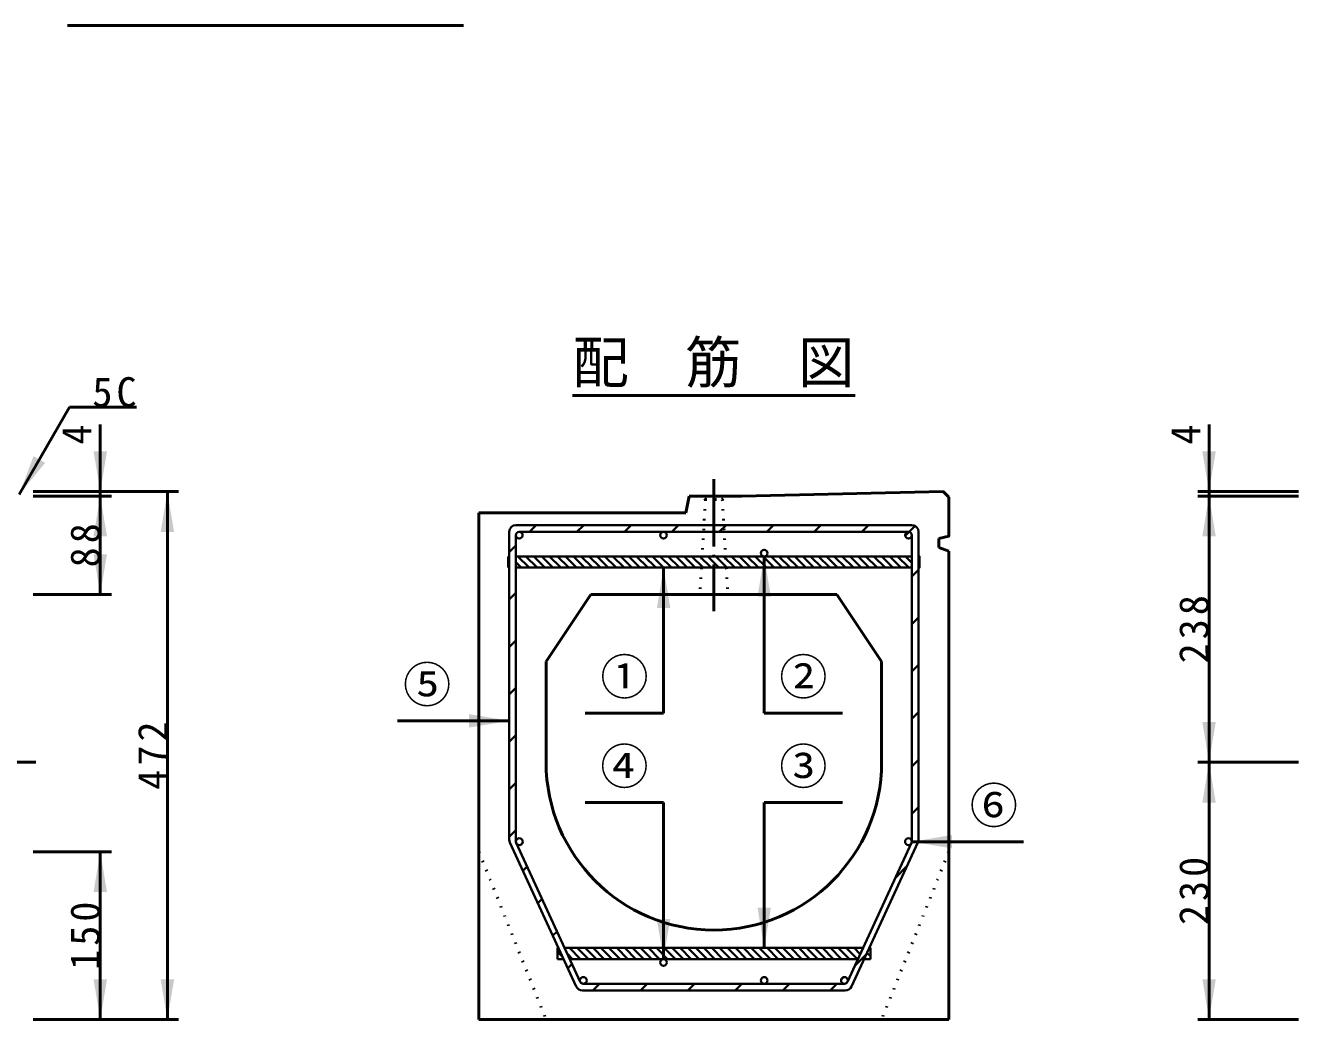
# Model space of a CAD drawing. Units: millimetres, scale not verified. Extents: x -2102 to 2102, y -1485 to 1485.
# Drawn here: x -1336 to -198, y -354 to 535 of the extents above; entities that cross this region are included whole.
import ezdxf
from ezdxf.enums import TextEntityAlignment as Align

# ---------------------------------------------------------------- set-up
doc = ezdxf.new("R2010")
doc.units = ezdxf.units.MM
doc.header["$LTSCALE"] = 5
doc.linetypes.add('DOTTED', pattern=[1.75, 0.25, -1.5])
doc.linetypes.add('LONG_DASHED_DOTTED', pattern=[15.25, 12, -1.5, 0.25, -1.5])
doc.layers.add('0-0_V-nasSTD', color=7, linetype='Continuous', lineweight=35)
doc.layers.add('0-1_0', color=7, linetype='Continuous', lineweight=50)
doc.styles.add('ＭＳ ゴシック', font='')
doc.styles.get('ＭＳ ゴシック').set_extended_font_data('MS Gothic')

msp = doc.modelspace()

# ---------------------------------------------------------------- linework, layer by layer
at = {"layer": '0-0_V-nasSTD'}
for p, q in [((-903.495, 82.154), (-903.495, -192.994)), ((-543.495, 88.154), (-897.495, 88.154)), ((-546.495, 82.154), (-894.495, 82.154)), ((-879.324, 88.154), (-885.324, 82.154)), ((-879.324, 88.154), (-885.324, 82.154)), ((-879.324, 88.154), (-885.324, 82.154)), ((-836.897, 88.154), (-842.897, 82.154)), ((-836.897, 88.154), (-842.897, 82.154)), ((-836.897, 88.154), (-842.897, 82.154)), ((-794.471, 88.154), (-800.471, 82.154)), ((-794.471, 88.154), (-800.471, 82.154)), ((-794.471, 88.154), (-800.471, 82.154)), ((-752.045, 88.154), (-758.045, 82.154)), ((-752.045, 88.154), (-758.045, 82.154)), ((-752.045, 88.154), (-758.045, 82.154)), ((-709.618, 88.154), (-715.618, 82.154)), ((-667.192, 88.154), (-673.192, 82.154)), ((-624.765, 88.154), (-630.765, 82.154)), ((-624.765, 88.154), (-630.765, 82.154)), ((-624.765, 88.154), (-630.765, 82.154)), ((-582.339, 88.154), (-588.339, 82.154)), ((-582.339, 88.154), (-588.339, 82.154)), ((-582.339, 88.154), (-588.339, 82.154)), ((-540.637, 87.429), (-545.961, 82.106)), ((-540.637, 87.429), (-545.961, 82.106)), ((-537.495, -192.994), (-537.495, 82.154)), ((-897.495, 69.982), (-903.495, 63.982)), ((-897.495, 69.982), (-903.495, 63.982)), ((-897.495, 69.982), (-903.495, 63.982)), ((-897.495, 79.154), (-897.495, -194.722)), ((-543.495, -194.722), (-543.495, 79.154)), ((-904.495, 60.154), (-903.495, 60.154)), ((-904.495, 60.154), (-904.495, 50.154)), ((-543.495, 60.154), (-897.495, 60.154)), ((-895.638, 60.154), (-885.638, 50.154)), ((-888.567, 60.154), (-878.567, 50.154)), ((-881.496, 60.154), (-871.496, 50.154)), ((-874.425, 60.154), (-864.425, 50.154)), ((-867.354, 60.154), (-857.354, 50.154)), ((-860.283, 60.154), (-850.283, 50.154)), ((-853.212, 60.154), (-843.212, 50.154)), ((-846.14, 60.154), (-836.14, 50.154)), ((-839.069, 60.154), (-829.069, 50.154)), ((-831.998, 60.154), (-821.998, 50.154)), ((-824.927, 60.154), (-814.927, 50.154)), ((-817.856, 60.154), (-807.856, 50.154)), ((-810.785, 60.154), (-800.785, 50.154)), ((-803.714, 60.154), (-793.714, 50.154)), ((-796.643, 60.154), (-786.643, 50.154)), ((-789.572, 60.154), (-779.572, 50.154)), ((-782.501, 60.154), (-772.501, 50.154)), ((-775.43, 60.154), (-765.43, 50.154)), ((-768.359, 60.154), (-758.359, 50.154)), ((-761.288, 60.154), (-751.288, 50.154)), ((-754.217, 60.154), (-744.217, 50.154)), ((-747.146, 60.154), (-737.146, 50.154)), ((-740.074, 60.154), (-730.074, 50.154)), ((-733.003, 60.154), (-723.003, 50.154)), ((-725.932, 60.154), (-715.932, 50.154)), ((-718.861, 60.154), (-708.861, 50.154)), ((-711.79, 60.154), (-701.79, 50.154)), ((-704.719, 60.154), (-694.719, 50.154)), ((-697.648, 60.154), (-687.648, 50.154)), ((-690.577, 60.154), (-680.577, 50.154)), ((-683.506, 60.154), (-673.506, 50.154)), ((-676.435, 60.154), (-666.435, 50.154)), ((-669.364, 60.154), (-659.364, 50.154)), ((-662.293, 60.154), (-652.293, 50.154)), ((-655.222, 60.154), (-645.222, 50.154)), ((-648.151, 60.154), (-638.151, 50.154)), ((-641.08, 60.154), (-631.08, 50.154)), ((-634.008, 60.154), (-624.008, 50.154)), ((-626.937, 60.154), (-616.937, 50.154)), ((-619.866, 60.154), (-609.866, 50.154)), ((-612.795, 60.154), (-602.795, 50.154)), ((-605.724, 60.154), (-595.724, 50.154)), ((-598.653, 60.154), (-588.653, 50.154)), ((-591.582, 60.154), (-581.582, 50.154)), ((-584.511, 60.154), (-574.511, 50.154)), ((-577.44, 60.154), (-567.44, 50.154)), ((-570.369, 60.154), (-560.369, 50.154)), ((-563.298, 60.154), (-553.298, 50.154)), ((-556.227, 60.154), (-546.227, 50.154)), ((-549.156, 60.154), (-543.495, 54.493)), ((-904.495, 54.868), (-903.495, 53.868)), ((-903.495, 50.154), (-904.495, 50.154)), ((-897.495, 54.94), (-892.709, 50.154)), ((-543.495, 50.154), (-897.495, 50.154)), ((-537.495, 48.145), (-543.495, 42.145)), ((-537.495, 48.145), (-543.495, 42.145)), ((-537.495, 48.145), (-543.495, 42.145)), ((-537.495, 55.564), (-536.495, 54.564)), ((-897.495, 27.556), (-903.495, 21.556)), ((-897.495, 27.556), (-903.495, 21.556)), ((-897.495, 27.556), (-903.495, 21.556)), ((-543.495, -0.282), (-537.495, 5.718)), ((-543.495, -0.282), (-537.495, 5.718)), ((-543.495, -0.282), (-537.495, 5.718)), ((-897.495, -14.87), (-903.495, -20.87)), ((-897.495, -14.87), (-903.495, -20.87)), ((-897.495, -14.87), (-903.495, -20.87)), ((-543.495, -42.708), (-537.495, -36.708)), ((-543.495, -42.708), (-537.495, -36.708)), ((-543.495, -42.708), (-537.495, -36.708)), ((-897.495, -57.297), (-903.495, -63.297)), ((-897.495, -57.297), (-903.495, -63.297)), ((-897.495, -57.297), (-903.495, -63.297)), ((-543.495, -85.134), (-537.495, -79.134)), ((-543.495, -85.134), (-537.495, -79.134)), ((-543.495, -85.134), (-537.495, -79.134)), ((-897.495, -99.723), (-903.495, -105.723)), ((-897.495, -99.723), (-903.495, -105.723)), ((-897.495, -99.723), (-903.495, -105.723)), ((-543.495, -127.561), (-537.495, -121.561)), ((-543.495, -127.561), (-537.495, -121.561)), ((-543.495, -127.561), (-537.495, -121.561)), ((-897.495, -142.15), (-903.495, -148.15)), ((-897.495, -142.15), (-903.495, -148.15)), ((-897.495, -142.15), (-903.495, -148.15)), ((-543.495, -169.987), (-537.495, -163.987)), ((-543.495, -169.987), (-537.495, -163.987)), ((-543.495, -169.987), (-537.495, -163.987)), ((-897.495, -184.576), (-903.495, -190.576)), ((-897.495, -184.576), (-903.495, -190.576)), ((-897.495, -184.576), (-903.495, -190.576)), ((-843.472, -324.361), (-902.943, -195.508)), ((-839.931, -320.103), (-897.219, -195.979)), ((-601.059, -320.103), (-543.771, -195.979)), ((-597.518, -324.361), (-538.047, -195.508)), ((-887.509, -217.017), (-891.277, -220.784)), ((-887.509, -217.017), (-891.277, -220.784)), ((-887.509, -217.017), (-891.277, -220.784)), ((-558.094, -227.013), (-547.868, -216.787)), ((-558.094, -227.013), (-547.868, -216.787)), ((-558.094, -227.013), (-547.868, -216.787)), ((-874.111, -246.045), (-877.879, -249.813)), ((-874.111, -246.045), (-877.879, -249.813)), ((-874.111, -246.045), (-877.879, -249.813)), ((-860.714, -275.074), (-864.481, -278.841)), ((-860.714, -275.074), (-864.481, -278.841)), ((-860.714, -275.074), (-864.481, -278.841)), ((-860.402, -289.846), (-860.402, -299.846)), ((-860.402, -289.846), (-859.402, -289.846)), ((-860.402, -293.28), (-855.601, -298.081)), ((-587.094, -289.846), (-853.896, -289.846)), ((-851.436, -295.175), (-846.765, -299.846)), ((-849.694, -289.846), (-839.694, -299.846)), ((-842.623, -289.846), (-832.623, -299.846)), ((-835.552, -289.846), (-825.552, -299.846)), ((-828.481, -289.846), (-818.481, -299.846)), ((-821.41, -289.846), (-811.41, -299.846)), ((-814.339, -289.846), (-804.339, -299.846)), ((-807.267, -289.846), (-797.267, -299.846)), ((-800.196, -289.846), (-790.196, -299.846)), ((-793.125, -289.846), (-783.125, -299.846)), ((-786.054, -289.846), (-776.054, -299.846)), ((-778.983, -289.846), (-768.983, -299.846)), ((-771.912, -289.846), (-761.912, -299.846)), ((-764.841, -289.846), (-754.841, -299.846)), ((-757.77, -289.846), (-747.77, -299.846)), ((-750.699, -289.846), (-740.699, -299.846)), ((-743.628, -289.846), (-733.628, -299.846)), ((-736.557, -289.846), (-726.557, -299.846)), ((-729.486, -289.846), (-719.486, -299.846)), ((-722.415, -289.846), (-712.415, -299.846)), ((-715.344, -289.846), (-705.344, -299.846)), ((-708.273, -289.846), (-698.273, -299.846)), ((-701.201, -289.846), (-691.201, -299.846)), ((-694.13, -289.846), (-684.13, -299.846)), ((-687.059, -289.846), (-677.059, -299.846)), ((-679.988, -289.846), (-669.988, -299.846)), ((-672.917, -289.846), (-662.917, -299.846)), ((-665.846, -289.846), (-655.846, -299.846)), ((-658.775, -289.846), (-648.775, -299.846)), ((-651.704, -289.846), (-641.704, -299.846)), ((-644.633, -289.846), (-634.633, -299.846)), ((-637.562, -289.846), (-627.562, -299.846)), ((-630.491, -289.846), (-620.491, -299.846)), ((-623.42, -289.846), (-613.42, -299.846)), ((-616.349, -289.846), (-606.349, -299.846)), ((-609.278, -289.846), (-599.278, -299.846)), ((-602.206, -289.846), (-592.206, -299.846)), ((-595.135, -289.846), (-589.634, -295.348)), ((-594.46, -305.805), (-584.234, -295.579)), ((-594.46, -305.805), (-584.234, -295.579)), ((-594.46, -305.805), (-584.234, -295.579)), ((-588.064, -289.846), (-587.401, -290.51)), ((-583.633, -294.278), (-580.588, -297.323)), ((-581.588, -289.846), (-580.588, -289.846)), ((-580.993, -289.846), (-580.588, -290.252)), ((-580.588, -289.846), (-580.588, -299.846)), ((-860.402, -299.846), (-854.787, -299.846)), ((-851.083, -307.87), (-847.316, -304.103)), ((-851.083, -307.87), (-847.316, -304.103)), ((-851.083, -307.87), (-847.316, -304.103)), ((-591.71, -299.846), (-849.28, -299.846)), ((-586.203, -299.846), (-580.588, -299.846)), ((-585.866, -299.116), (-585.135, -299.846)), ((-604.621, -315.966), (-606.664, -318.009)), ((-838.025, -327.846), (-602.965, -327.846)), ((-837.207, -321.846), (-603.783, -321.846)), ((-828.633, -327.846), (-822.633, -321.846)), ((-828.633, -327.846), (-822.633, -321.846)), ((-828.633, -327.846), (-822.633, -321.846)), ((-786.207, -327.846), (-780.207, -321.846)), ((-786.207, -327.846), (-780.207, -321.846)), ((-786.207, -327.846), (-780.207, -321.846)), ((-743.781, -327.846), (-737.78, -321.846)), ((-743.781, -327.846), (-737.78, -321.846)), ((-743.781, -327.846), (-737.78, -321.846)), ((-701.354, -327.846), (-695.354, -321.846)), ((-701.354, -327.846), (-695.354, -321.846)), ((-701.354, -327.846), (-695.354, -321.846)), ((-658.928, -327.846), (-652.928, -321.846)), ((-658.928, -327.846), (-652.928, -321.846)), ((-658.928, -327.846), (-652.928, -321.846)), ((-616.501, -327.846), (-610.501, -321.846)), ((-616.501, -327.846), (-610.501, -321.846)), ((-616.501, -327.846), (-610.501, -321.846))]:
    msp.add_line(p, q, dxfattribs=at)
for points in [[(-540.637, 87.429), (-545.961, 82.106), (-549.447, 78.619)], [(-537.495, 60.154), (-536.495, 60.154), (-536.495, 50.154), (-537.495, 50.154)]]:
    msp.add_lwpolyline(points, dxfattribs=at)
for centre in [(-894.495, 79.154), (-765.495, 79.154), (-546.495, 79.154), (-675.495, 63.154), (-894.441, -194.846), (-546.552, -194.846), (-765.495, -302.846), (-837.207, -318.846), (-675.495, -318.846), (-603.783, -318.846)]:
    msp.add_circle(centre, 3, dxfattribs=at)
for centre, radius, start, end in [((-897.495, 82.154), 6, 90, 180), ((-894.495, 79.154), 3, 90, 180), ((-894.495, 79.154), 3, 90, 180), ((-894.495, 79.154), 3, 90, 180), ((-546.495, 79.154), 3, 0, 90), ((-546.495, 79.154), 3, 0, 90), ((-546.495, 79.154), 3, 0, 90), ((-543.495, 82.154), 6, 0, 90), ((-897.495, -192.994), 6, 180, 204.77514), ((-543.495, -192.994), 6, 335.22486, 0), ((-894.495, -194.722), 3, 180, 204.77514), ((-546.495, -194.722), 3, 335.22486, 0), ((-838.025, -321.846), 6, 204.77514, 270), ((-837.207, -318.846), 3, 204.77514, 270), ((-603.783, -318.846), 3, 270, 335.22486), ((-602.965, -321.846), 6, 270, 335.22486)]:
    msp.add_arc(centre, radius, start, end, dxfattribs=at)
for points in [[(-1341.602, 115.654), (-1328.799, 149.83), (-1318.406, 143.83)], [(-1275.102, 154.154), (-1269.102, 118.154), (-1263.102, 154.154)], [(-283.739, 154.154), (-277.739, 118.154), (-271.739, 154.154)], [(-1275.102, 78.154), (-1269.102, 114.154), (-1263.102, 78.154)], [(-1215.102, 82.154), (-1209.102, 118.154), (-1203.102, 82.154)], [(-283.739, 78.154), (-277.739, 114.154), (-271.739, 78.154)], [(-1275.102, 62.154), (-1269.102, 26.154), (-1263.102, 62.154)], [(-681.495, 24.154), (-675.495, 60.154), (-669.495, 24.154)], [(-771.43, 14.154), (-765.43, 50.154), (-759.43, 14.154)], [(-939.495, -92.802), (-939.495, -80.802), (-903.495, -86.802)], [(-283.739, -87.846), (-277.739, -123.846), (-271.739, -87.846)], [(-283.739, -159.846), (-277.739, -123.846), (-271.739, -159.846)], [(-543.552, -194.846), (-507.552, -200.846), (-507.552, -188.846)], [(-1275.102, -239.846), (-1269.102, -203.846), (-1263.102, -239.846)], [(-681.495, -253.846), (-675.495, -289.846), (-669.495, -253.846)], [(-771.495, -263.846), (-765.495, -299.846), (-759.495, -263.846)], [(-1275.102, -317.846), (-1269.102, -353.846), (-1263.102, -317.846)], [(-1215.102, -317.846), (-1209.102, -353.846), (-1203.102, -317.846)], [(-283.739, -317.846), (-277.739, -353.846), (-271.739, -317.846)]]:
    msp.add_solid(points, dxfattribs=at)
at = {"layer": '0-1_0'}
for p, q in [((-1298.344, 534.872), (-944.334, 534.872)), ((-1296.602, 193.596), (-1341.602, 115.654)), ((-1296.602, 193.596), (-1236.602, 193.596)), ((-846.898, 204.154), (-594.092, 204.154)), ((-1269.102, 178.154), (-1269.102, 118.154)), ((-277.739, 178.154), (-277.739, 118.154)), ((-1329.102, 118.154), (-1199.102, 118.154)), ((-1329.102, 114.154), (-1259.102, 114.154)), ((-1269.102, 114.154), (-1269.102, 118.154)), ((-1269.102, 26.154), (-1269.102, 114.154)), ((-1209.102, -353.846), (-1209.102, 118.154)), ((-742.495, 114.154), (-745.495, 99.154)), ((-742.495, 114.154), (-695.495, 114.154)), ((-197.739, 118.154), (-287.739, 118.154)), ((-197.739, 114.154), (-287.739, 114.154)), ((-277.739, 114.154), (-277.739, 118.154)), ((-930.495, -353.846), (-930.495, 99.154)), ((-930.495, 99.154), (-745.495, 99.154)), ((-519.495, 68.154), (-519.495, 76.154)), ((-675.495, -79.846), (-675.495, 60.154)), ((-519.495, 68.154), (-510.495, 64.795)), ((-510.495, -353.846), (-510.495, 64.795)), ((-765.43, -79.846), (-765.43, 50.154)), ((-1329.102, 26.154), (-1259.102, 26.154)), ((-830.495, 26.154), (-870.495, -33.846)), ((-830.495, 26.154), (-610.495, 26.154)), ((-610.495, 26.154), (-570.495, -33.846)), ((-870.495, -33.846), (-870.495, -123.846)), ((-570.495, -33.846), (-570.495, -123.846)), ((-1003.495, -86.802), (-903.495, -86.802)), ((-835.43, -79.846), (-765.43, -79.846)), ((-675.495, -79.846), (-605.495, -79.846)), ((-197.739, -123.846), (-287.739, -123.846)), ((-835.495, -159.846), (-765.495, -159.846)), ((-765.495, -159.846), (-765.495, -299.846)), ((-675.495, -159.846), (-675.495, -289.846)), ((-675.495, -159.846), (-605.495, -159.846)), ((-1329.102, -203.846), (-1259.102, -203.846)), ((-1269.102, -353.846), (-1269.102, -203.846)), ((-443.552, -194.846), (-543.552, -194.846)), ((-1329.102, -353.846), (-1199.102, -353.846)), ((-930.495, -353.846), (-510.495, -353.846)), ((-197.739, -353.846), (-287.739, -353.846))]:
    msp.add_line(p, q, dxfattribs=at)
at = {"layer": '0-1_0', "linetype": 'LONG_DASHED_DOTTED'}
for p, q in [((-720.495, 129.154), (-720.495, 11.154)), ((-1351.602, -123.846), (-1326.602, -123.846))]:
    msp.add_line(p, q, dxfattribs=at)
at = {"layer": '0-1_0', "linetype": 'DOTTED'}
for p, q in [((-727.995, 111.154), (-730.995, 114.154)), ((-712.995, 111.154), (-709.995, 114.154)), ((-727.995, 111.154), (-732.995, 26.154)), ((-727.995, 111.154), (-712.995, 111.154)), ((-712.995, 111.154), (-707.995, 26.154)), ((-930.495, -203.846), (-870.495, -353.846)), ((-510.495, -203.846), (-570.495, -353.846))]:
    msp.add_line(p, q, dxfattribs=at)
at = {"layer": '0-1_0'}
for points in [[(-695.495, 114.154), (-515.495, 118.154), (-510.495, 113.154)], [(-277.739, -353.846), (-277.739, -123.846), (-277.739, 114.154)], [(-519.495, 76.154), (-510.495, 78.168), (-510.495, 113.154)]]:
    msp.add_lwpolyline(points, dxfattribs=at)
for start, end in [(180, 270), (270, 0)]:
    msp.add_arc((-720.495, -123.846), 150, start, end, dxfattribs=at)

# ---------------------------------------------------------------- texts
at = {"layer": '0-0_V-nasSTD', "style": 'ＭＳ ゴシック'}
for s, height, p in [('配\u3000筋\u3000図', 36.95, (-846.898, 204.154)), ('⑤', 31.67, (-998.495, -79.802)), ('①', 31.67, (-822.03, -72.846)), ('②', 31.67, (-662.095, -72.846)), ('④', 31.67, (-822.095, -152.846)), ('③', 31.67, (-662.095, -152.846)), ('⑥', 31.67, (-491.752, -187.846))]:
    msp.add_text(s, height=height, dxfattribs=at).set_placement(p, align=Align.BOTTOM_LEFT)
for p in [(-1269.102, 160.154), (-277.739, 160.154)]:
    msp.add_text('4', height=26.39, rotation=90, dxfattribs=at).set_placement(p, align=Align.BOTTOM_LEFT)
at = {"layer": '0-0_V-nasSTD', "insert": (-1276.202, 193.596), "char_height": 26.39, "attachment_point": 7, "style": 'ＭＳ ゴシック'}
msp.add_mtext('\\T1.2;5C', dxfattribs=at)
at = {"layer": '0-0_V-nasSTD', "char_height": 26.39, "attachment_point": 7, "rotation": 90, "style": 'ＭＳ ゴシック'}
for s, insert in [('\\T1.2;88', (-1269.102, 50.354)), ('\\T1.2;238', (-277.739, -35.446)), ('\\T1.2;472', (-1209.102, -148.446)), ('\\T1.2;230', (-277.739, -269.446)), ('\\T1.2;150', (-1269.102, -309.446))]:
    msp.add_mtext(s, dxfattribs=dict(at, insert=insert))

doc.saveas('drawing.dxf')
